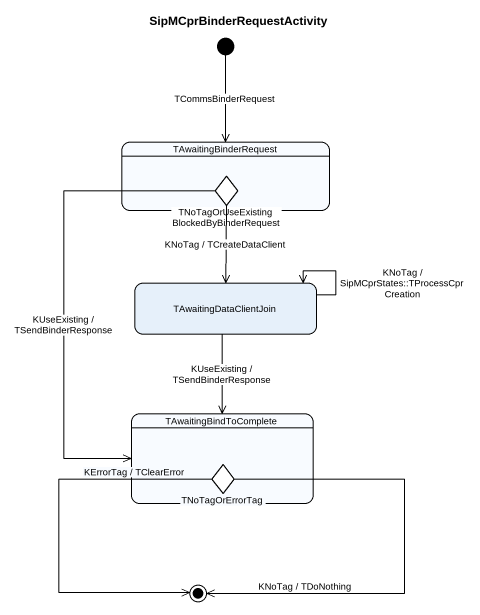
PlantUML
@startuml
title SipMCprBinderRequestActivity
hide empty description
state TAwaitingBinderRequest {
  state "TNoTagOrUseExistingBlockedByBinderRequest" as TNoTagOrUseExistingBlockedBy <<choice>>
}
state TAwaitingDataClientJoin
state TAwaitingBindToComplete {
  state TNoTagOrErrorTag <<choice>>
}
state final1 <<end>>
[*] --> TAwaitingBinderRequest : TCommsBinderRequest
TNoTagOrUseExistingBlockedBy --> TAwaitingDataClientJoin : KNoTag / TCreateDataClient
TNoTagOrUseExistingBlockedBy --> TAwaitingBindToComplete : KUseExisting / TSendBinderResponse
TAwaitingDataClientJoin --> TAwaitingDataClientJoin : KNoTag / SipMCprStates::TProcessCprCreation
TAwaitingDataClientJoin --> TAwaitingBindToComplete : KUseExisting / TSendBinderResponse
TNoTagOrErrorTag --> final1 : KErrorTag / TClearError
TNoTagOrErrorTag --> final1 : KNoTag / TDoNothing
@enduml
